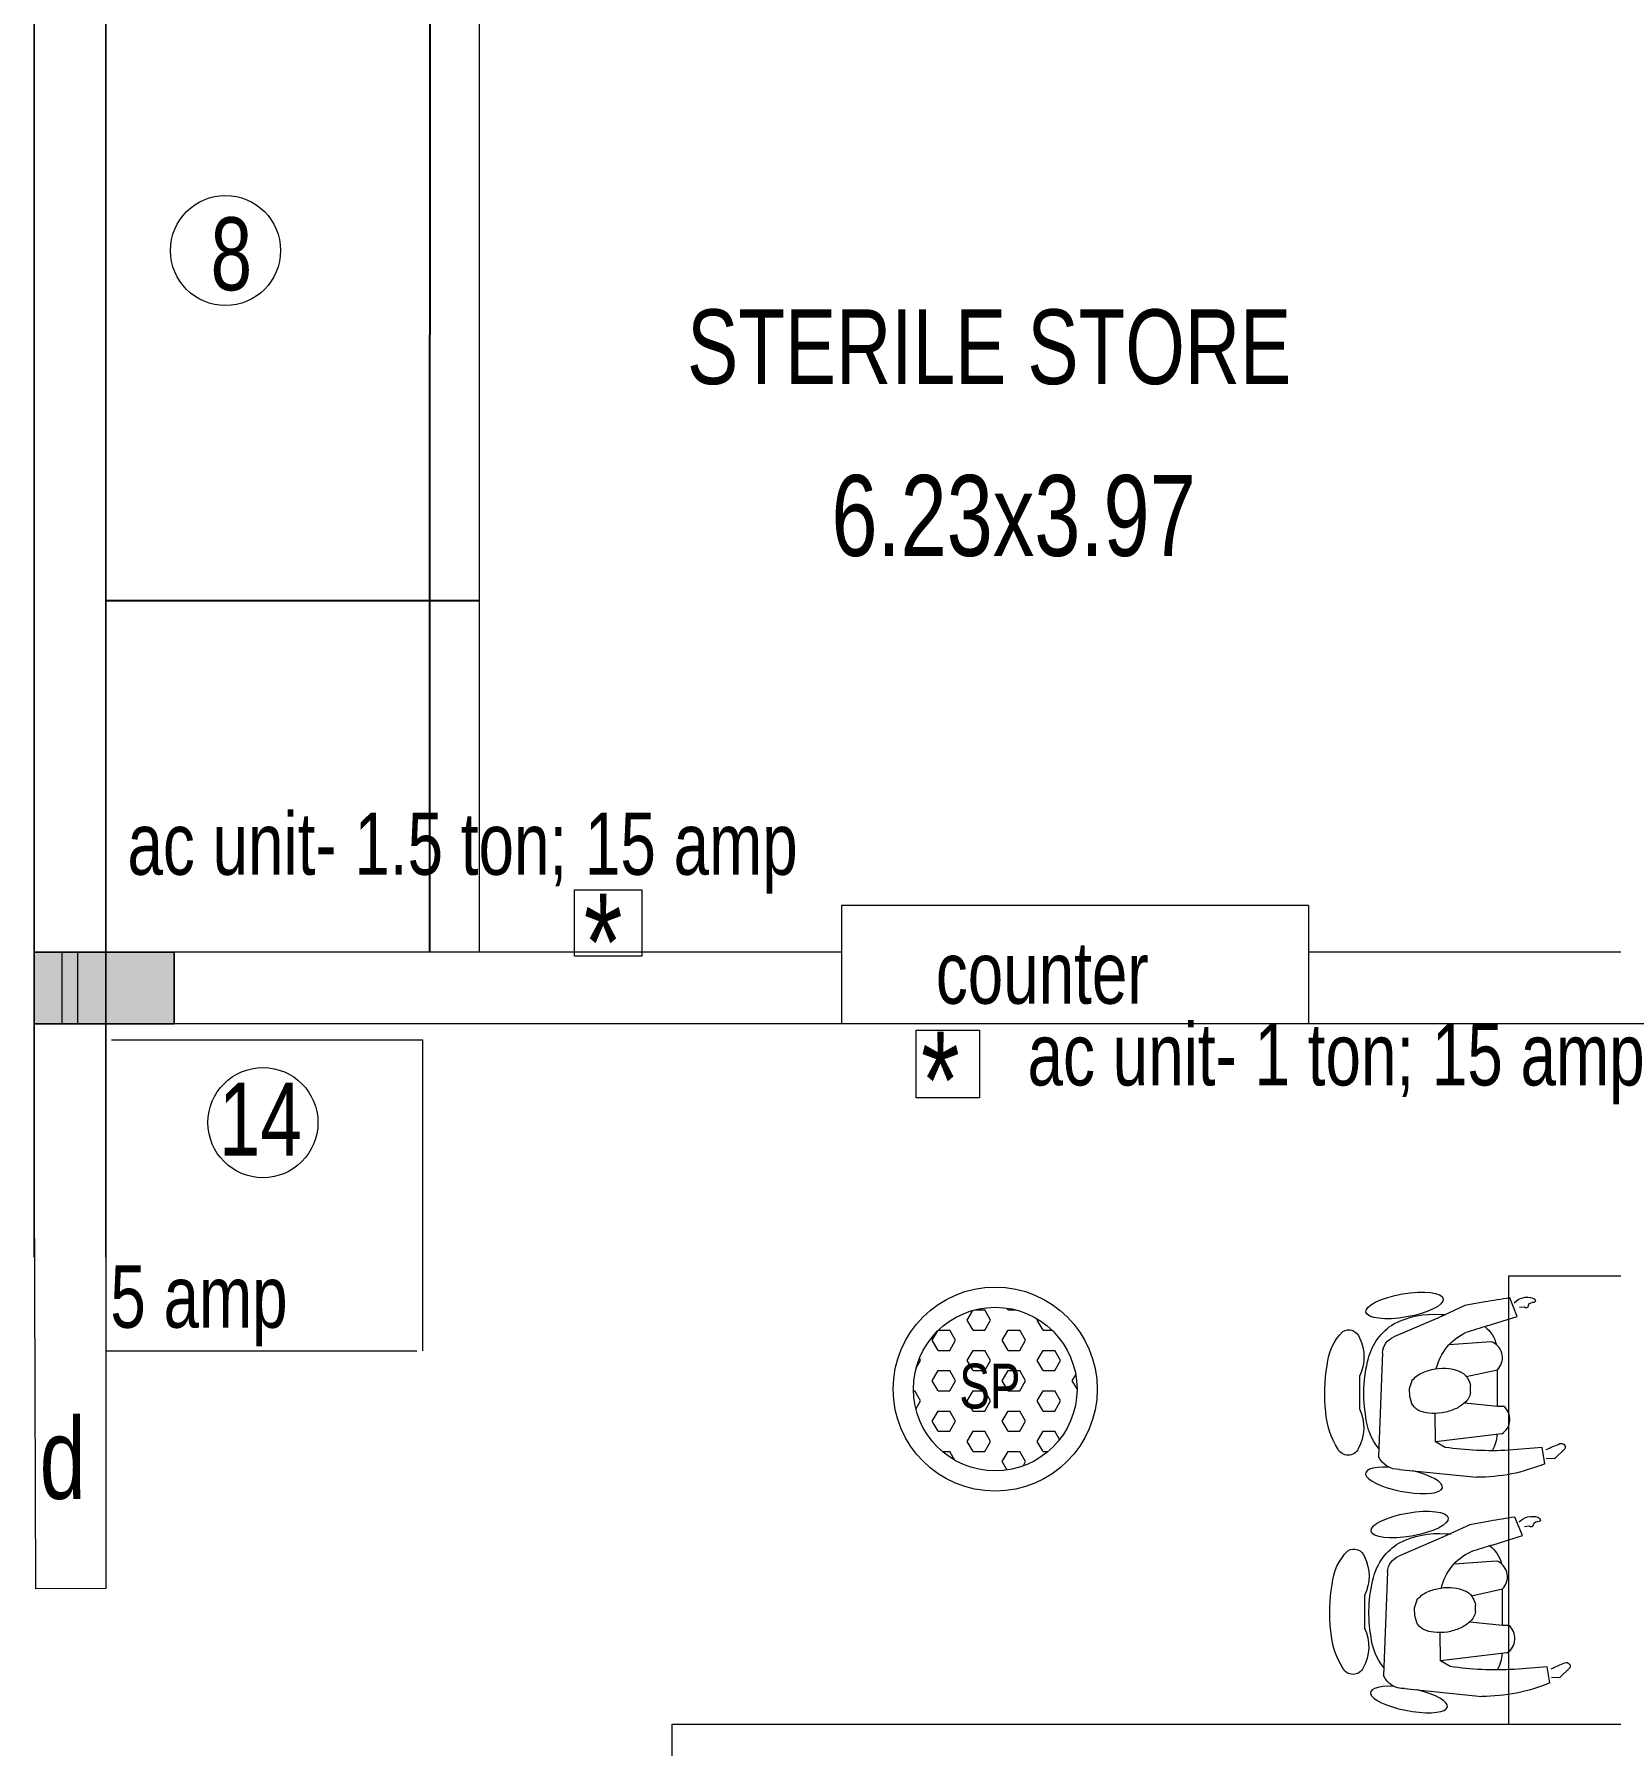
# Model space of a CAD drawing. Header units: metres. Extents: x 191982 to 427160, y -8904 to 80370.
# Drawn here: x 327170 to 332237, y 49262 to 54762 of the extents above; entities that cross this region are included whole.
import ezdxf

# ---------------------------------------------------------------- set-up
doc = ezdxf.new("R2010")
doc.units = ezdxf.units.M
doc.header["$LTSCALE"] = 700
doc.header["$MEASUREMENT"] = 0
doc.header["$PDMODE"] = 32
doc.layers.get('0').update_dxf_attribs({"lineweight": 9})
doc.layers.get('Defpoints').update_dxf_attribs({"lineweight": 9})
for name, color, linetype, lineweight in [('elevations', 22, 'Continuous', 9), ('FURNITURE', 7, 'Continuous', 9), ('MAIN GATE', 7, 'Continuous', 9), ('NEW PLANS', 7, 'Continuous', 9)]:
    doc.layers.add(name, color=color, linetype=linetype, lineweight=lineweight)
doc.styles.get("Standard").update_dxf_attribs({"font": 'swisscl.ttf'})
doc.dimstyles.get("Standard").update_dxf_attribs({"dimtxt": 0.23, "dimasz": 0.23, "dimexe": 0.05, "dimexo": 0.05, "dimgap": 0.06, "dimtad": 0, "dimzin": 0, "dimdsep": 46, "dimtxsty": 'Standard', "dimcen": 0, "dimse1": 1, "dimse2": 1, "dimadec": 0, "dimazin": 0, "dimtfac": 1, "dimtofl": 0, "dimtmove": 2, "dimatfit": 0, "dimfxl": 0.18, "dimtolj": 1, "dimtzin": 0, "dimarcsym": 0})

# ---------------------------------------------------------------- blocks, each defined once
blk = doc.blocks.new('*D39')
at = {"layer": 'Defpoints', "color": 0, "transparency": 16777216}
for p in [(328441.6804938497, 55781.69229437821), (331803.0762158217, 55781.69229437821), (331803.0762158217, 51811.69229437822)]:
    blk.add_point(p, dxfattribs=at)
at = {"layer": 'NEW PLANS', "color": 0, "lineweight": -2, "transparency": 16777216}
for p, q in [((328441.6804938497, 55781.46229437821), (328441.6804938497, 53797.20558730089)), ((328441.6804938497, 51811.92229437822), (328441.6804938497, 53796.17900145554))]:
    blk.add_line(p, q, dxfattribs=at)
at = {"layer": 'NEW PLANS', "color": 0, "transparency": 16777216}
for points in [[(328441.6421605164, 55781.46229437821), (328441.7188271831, 55781.46229437821), (328441.6804938497, 55781.69229437821)], [(328441.6421605164, 51811.92229437822), (328441.7188271831, 51811.92229437822), (328441.6804938497, 51811.69229437822)]]:
    blk.add_solid(points, dxfattribs=at)
at = {"layer": 'NEW PLANS', "color": 0, "transparency": 16777216, "insert": (328441.6804938497, 53796.69229437826), "char_height": 0.23, "attachment_point": 5, "rotation": 90}
blk.add_mtext('\\A1;3970.00', dxfattribs=at)
blk = doc.blocks.new('CHAIR HUMAN')
at = {"layer": 'FURNITURE', "color": 8}
for p, q in [((-28.18460130077907, 22.59377537867282), (-29.99227727902759, 21.39289524928111)), ((-26.8725419879141, 22.25382534421498), (-28.18460130077907, 22.59377537867282)), ((-26.45202270051613, 23.08305628494262), (-26.55522216599124, 20.53097048409851)), ((-3.932671727416061, 19.46742968256068), (-15.58322037013831, 23.0558104820682)), ((-26.55522216626123, 20.53097048292773), (-21.36899091114944, 19.91225210351733)), ((-20.77805383435936, 17.14720425297016), (-10.31609383850569, 16.3246434438037)), ((-11.61878138049444, 17.49181661891733), (-10.31609383850569, 16.3246434438037)), ((-10.31609383850569, 16.3246434438037), (-11.13093614084546, 11.95861425036543)), ((-4.910533028485842, 0.9935557071461608), (-1.091383070681469, 16.82381043265013)), ((-20.95744767909371, 12.74852403456656), (-21.911166081857, 12.94749205019906)), ((-16.01694634880434, 11.21585577376493), (-20.95744767909371, 12.74852403456656)), ((-17.23871459179931, 9.830038868202461), (-17.45507540584746, 8.820081016962487)), ((-17.08488589014996, 7.252029154513125), (-22.0729771365165, 7.175055901275316)), ((-8.572432873151577, 6.247838405285112), (-7.89479069520629, 7.37965442740634)), ((-21.86377493466129, 0.0956923037526849), (-26.78937018103212, -0.4208823947520223)), ((-21.97139284652853, 2.680638584126322), (-15.39755779517817, 1.857809365955527)), ((-28.1766282583668, -1.644898551914915), (-27.3964015617019, -1.716835313939018)), ((-26.78937018103212, -0.4208823947520223), (-26.19910768943976, -3.512261539418591)), ((-19.05395965289162, -3.698941616305995), (-14.59955077625695, -2.650884902062244)), ((-14.59955077625695, -2.650884902062244), (-7.149173967172773, -1.096437065579801)), ((-26.19910768943976, -3.512261539418591), (-26.19910768943976, -3.512261539418591)), ((-26.19910768943976, -3.512261539418591), (-26.19910768943976, -3.512261539418591)), ((-22.22053937903121, -3.673144109433565), (-19.05395965289162, -3.698941616305995))]:
    blk.add_line(p, q, dxfattribs=at)
at = {"layer": 'FURNITURE', "color": 253}
for p, q in [((-7.89479069520629, 7.37965442740634), (-7.74285111349829, 8.532728444235033)), ((-7.74285111349829, 8.532728444235033), (-7.839075675591903, 9.62558197720942))]:
    blk.add_line(p, q, dxfattribs=at)
at = {"layer": 'FURNITURE'}
blk.add_line((-22.24873123910878, 2.828719921700981), (-21.97139284652853, 2.680638584126322), dxfattribs=at)
for points in [[(-20.00900585278747, 17.08673864898589, -0.1258498280766938), (-18.76296888035953, 19.45811449120341, -0.1258498280766938)], [(-1.386569317693406, 15.60027285667148, -0.1465999002751548), (-0.3812439019390355, 10.45615443467802, -0.1083597992760854), (-2.581053583602856, 1.41443154647941, -0.1965202884447895), (-7.567196029460063, -3.089178039451618, -0.1403330231173831), (-15.06696886205033, -3.079000697044041, -0.0158092453557), (-15.85101542637778, -2.911990691429209, -0.0158092453557)], [(-21.47349168292443, 0.1395767900514568, -0.1711262348658372), (-22.69626196864964, 3.272660465158904)]]:
    blk.add_lwpolyline(points, format="xyb", dxfattribs=at)
blk.add_lwpolyline([(-0.6754194618921693, 3.897693181632401), (0.351312035230068, 8.924353864045056, -0.246024037317332), (1.781356786202733, 15.00320027122161, -0.6273639931280238), (4.926700839905816, 14.41355528459856, -0.1217016894276646), (5.630237866807268, 8.35360755854931, -0.0725207008262267), (3.991441443078743, 1.22414834754736, -0.1812683982117686), (0.5252812858316253, -3.484321103871815, -0.5042679397484974), (-1.832727587837545, -2.014548159011523, -0.2333444204413167), (-0.67545347206045, 3.897686557794195, -0.3802097958808443)], format="xyb", close=True, dxfattribs=at)
blk.add_lwpolyline([(-22.03358748788133, 7.175663738872519), (-20.89783122818206, 12.73608664539332)], dxfattribs=at)
at = {"layer": 'FURNITURE', "color": 8}
for centre, start, end in [((-19.83600452300105, 14.64031566635069), 110.5954307208489, 219.2060208398965), ((-20.59957908953853, 4.938754158060688), 123.3790797767214, 231.9896698957728)]:
    blk.add_arc(centre, 2.678049157643297, start, end, dxfattribs=at)
at = {"layer": 'FURNITURE'}
blk.add_ellipse((-4.278929993053953, 21.28748298608924, -17.21476897270929), major_axis=(-5.689948881381611, 2.312988242677136), ratio=0.2868764577616853, start_param=2.025834139997324, end_param=7.681693682364513, dxfattribs=at)
at = {"layer": 'FURNITURE', "color": 8, "extrusion": (0, 0, -1)}
for centre, major_axis, ratio, start_param, end_param in [((-21.07353681114433, 0.7639035884553146), (24.85577744907658, -0.06230820471885769), 0.9196479868088588, 4.491971170316304, 4.932806790907969), ((-29.51931995011512, 21.04420486895049), (0, -0.5875998777426116), 0.9999999999283554, -0.1819940408132936, 2.206090920559586), ((-37.85740958021057, 66.35243617772629), (46.65667400194453, 5.2e-15), 0.9999999938358584, 1.33782229014689, 1.388802286736182), ((-27.58727033372228, -25.98530425385568), (47.795790333867, -11.86504009269481), 0.9398657338360774, 4.610212664275157, 4.814565296841577), ((-4.469099874493812, 16.04221283570881), (3.466967783439946, 0), 0.9999999997336536, 4.867738530133509, 6.055789371667714), ((-14.85475115964875, 8.959759583711497), (2.537847056011504, 6e-16), 0.9999999997305516, 3.491616602415475, 4.236706435521433), ((-13.09071361044359, 6.408360251280774), (0, -5.628041509176502), 0.9999999998803588, 2.594814267522388, 2.913029493557136), ((-12.58543553201163, 4.236319413986167), (1.7e-15, -7.858079028283407), 0.9999999991978932, 2.913029493399238, 3.182007936965455), ((-12.58543553201163, 4.236319413986167), (7.858079035702766, 2.2e-15), 0.9999999990815323, 4.752804263700941, 5.021782706811762), ((-11.95989578699333, 6.175056263183316), (1.3e-15, -5.820934144926205), 0.9999999997210756, 3.450036507278562, 3.736760271459597), ((-10.50252027463242, 8.911363950904303), (6e-16, -2.757543203551095), 0.999999999992188, 3.855739861062278, 4.450396866930335), ((-14.56017503856651, 8.790998684976323), (0, -2.895046445550537), 0.999999999796078, 1.166217858439122, 1.580842045123389), ((-15.09844295282192, 8.154566077654428), (2.181863524940161, 5e-16), 0.9999999997690106, 2.108811568495204, 2.908893430518997), ((-12.91165290032322, 10.83646744839849), (-6e-16, -5.628041508678587), 0.9999999998223875, 0.3093937267459053, 0.6276089528057005), ((-12.23264838721509, 12.96061909234777), (3.1e-15, -7.858079028473107), 0.9999999998013136, 0.0404152833732776, 0.3093937267781177), ((-11.213640105499, 9.176206901470684), (3.943515904232598, 9e-16), 0.9999999999996984, 0.8369114612308305, 1.376483737160946), ((-20.3037927237862, 8.590954397031133), (8.350982506005813, 1.9e-15), 0.9999999997653779, 0.429030848332645, 1.337681614735904), ((-12.23264838721509, 12.96061909234777), (9e-16, -7.858079028474831), 0.9999999996298262, -0.2285631600710767, 0.0404152833801812), ((6.060138277632138, -246.4859711901567), (5.509999999999995e-14, -248.1577355180637), 0.9999999986080252, 3.028828973100488, 3.042968143619736), ((-7.753490096666463, 1.794787452161979), (2.953705672796187, 7e-16), 0.9999999997105617, 0.2747052302754819, 1.364745449787317), ((-29.73676036129793, -2.476319660821001), (0.4280588001363732, 1e-16), 0.9999999993595258, 3.842994589675353, 5.296205041411281), ((-28.34491217580511, -0.2655876258052971), (2.866161699846046, -3e-16), 0.999999999775506, 0.9662134497458787, 2.087193647518504), ((-29.43032047896755, -1.433538475773265), (2e-16, -0.6892377275549723), 0.9999999997573381, -1.185200007315564, 0.1024497361269252), ((-28.47220310234527, -1.82245406075399), (0, -0.3448049407301219), 0.9999999998780383, 1.956392646025905, 4.171445734419855), ((-34.81349991998147, -265.8178203219853), (5.83e-14, -262.4469735420013), 0.9999999982407761, 3.174421913150643, 3.189593960877093)]:
    blk.add_ellipse(centre, major_axis=major_axis, ratio=ratio, start_param=start_param, end_param=end_param, dxfattribs=at)
at = {"layer": 'FURNITURE', "color": 253, "extrusion": (0, 0, -1)}
blk.add_ellipse((-29.46292070259881, -2.234647697648824), major_axis=(0.6018426774936017, 9.999999999999999e-17), ratio=0.9999999995354376, start_param=2.087193647465564, end_param=3.199030937846766, dxfattribs=at)
at = {"layer": 'FURNITURE'}
blk.add_ellipse((-9.787812125523761, -5.602887701329512, -17.21476897270929), major_axis=(-6.145898509436122, 0.1657023848639049), ratio=0.3000000119209365, dxfattribs=at)
blk = doc.blocks.new('*D74')
at = {"layer": 'Defpoints', "color": 0, "transparency": 16777216}
for p in [(327399.9035538616, 52941.84708428182), (328599.9035538616, 52941.84708428182), (328599.9035538616, 52941.84708428182)]:
    blk.add_point(p, dxfattribs=at)
at = {"layer": 'MAIN GATE', "color": 0, "lineweight": -2, "transparency": 16777216}
blk.add_line((327400.1335538616, 52941.84708428182), (328599.6735538616, 52941.84708428182), dxfattribs=at)
at = {"layer": 'MAIN GATE', "color": 0, "transparency": 16777216}
for points in [[(327400.1335538616, 52941.88541761515), (327400.1335538616, 52941.80875094849), (327399.9035538616, 52941.84708428182)], [(328599.6735538616, 52941.88541761515), (328599.6735538616, 52941.80875094849), (328599.9035538616, 52941.84708428182)]]:
    blk.add_solid(points, dxfattribs=at)
at = {"layer": 'MAIN GATE', "color": 0, "transparency": 16777216, "insert": (327975.655283052, 52990.73895463123), "char_height": 0.23, "attachment_point": 5}
blk.add_mtext('\\A1;1200.00', dxfattribs=at)
blk = doc.blocks.new('DAS')
at = {"layer": 'MAIN GATE'}
h = blk.add_hatch(dxfattribs=at)
h.set_pattern_fill('HEX', color=1, scale=0.3, style=0)
h.set_pattern_definition([(0, (0, 0), (0, 0.0649519053), [0.0375, -0.075]), (120, (0, 0), (-0.0562500000140011, -0.03247595265), [0.0375, -0.075]), (59.99999999999999, (0.0375, 0), (-0.0562500000140011, 0.03247595265), [0.0375, -0.075])])
h.paths.add_polyline_path([(-3163.778976376425, -2.19993948112133, 1), (-3163.253046591565, -2.19993948112133, 1)])
at = {"layer": 'MAIN GATE', "color": 5}
for radius in [0.3278908209049629, 0.2629648924297843]:
    blk.add_circle((-3163.516011483995, -2.19993948112133), radius, dxfattribs=at)
at = {"layer": 'NEW PLANS', "color": 7}
blk.add_text('SP', height=0.144, dxfattribs=at).set_placement((-3163.631402160362, -2.262059438114632))

msp = doc.modelspace()

# ---------------------------------------------------------------- hatches: boundary and pattern name
at = {"layer": 'NEW PLANS'}
for points in [[(327169.9035538616, 51811.69229437822), (327169.9035538616, 51581.69229437821), (327399.9035538616, 51581.69229437821), (327399.9035538616, 51811.69229437822)], [(327399.9035538616, 51581.69229437821), (327169.9035538616, 51581.69229437821), (327169.9035538616, 51811.69229437822), (327399.9035538616, 51811.69229437822)], [(327399.9035538616, 51811.69229437822), (327399.9035538616, 51581.69229437821), (327169.9035538616, 51581.69229437821), (327169.9035538616, 51811.69229437822)], [(327169.9035538616, 51581.69229437821), (327169.9035538616, 51811.69229437822), (327399.9035538616, 51811.69229437822), (327399.9035538616, 51581.69229437821)], [(327399.9035538616, 51811.69229437822), (327399.9035538616, 51581.69229437821), (327169.9035538616, 51581.69229437821), (327169.9035538616, 51811.69229437822)], [(327399.9035538616, 51811.69229437822), (327399.9035538616, 51581.69229437821), (327169.9035538616, 51581.69229437821), (327169.9035538616, 51811.69229437822)], [(327399.9035538616, 51811.69229437822), (327399.9035538616, 51581.69229437821), (327169.9035538616, 51581.69229437821), (327169.9035538616, 51811.69229437822)], [(327399.9035538616, 51811.69229437822), (327399.9035538616, 51581.69229437821), (327169.9035538616, 51581.69229437821), (327169.9035538616, 51811.69229437822)], [(327399.9035538616, 51811.69229437822), (327399.9035538616, 51581.69229437821), (327169.9035538616, 51581.69229437821), (327169.9035538616, 51811.69229437822)], [(327389.9035538616, 51811.69229437822), (327169.9035538616, 51811.69229437822), (327169.9035538616, 51581.69229437821), (327389.9035538616, 51581.69229437821)], [(327389.9035538616, 51811.69229437822), (327169.9035538616, 51811.69229437822), (327169.9035538616, 51581.69229437821), (327389.9035538616, 51581.69229437821)], [(327399.9035538616, 51811.69229437822), (327399.9035538616, 51581.69229437821), (327169.9035538616, 51581.69229437821), (327169.9035538616, 51811.69229437822)], [(327399.9035538616, 51811.69229437822), (327399.9035538616, 51581.69229437821), (327169.9035538616, 51581.69229437821), (327169.9035538616, 51811.69229437822)], [(327399.9035538616, 51811.69229437822), (327399.9035538616, 51581.69229437821), (327169.9035538616, 51581.69229437821), (327169.9035538616, 51811.69229437822)], [(327399.9035538616, 51811.69229437822), (327399.9035538616, 51581.69229437821), (327169.9035538616, 51581.69229437821), (327169.9035538616, 51811.69229437822)], [(327389.9035538616, 51811.69229437822), (327169.9035538616, 51811.69229437822), (327169.9035538616, 51581.69229437821), (327389.9035538616, 51581.69229437821)], [(327389.9035538616, 51811.69229437822), (327169.9035538616, 51811.69229437822), (327169.9035538616, 51581.69229437821), (327389.9035538616, 51581.69229437821)], [(327399.9035538616, 51811.69229437822), (327399.9035538616, 51581.69229437821), (327169.9035538616, 51581.69229437821), (327169.9035538616, 51811.69229437822)], [(327399.9035538616, 51811.69229437822), (327399.9035538616, 51581.69229437821), (327169.9035538616, 51581.69229437821), (327169.9035538616, 51811.69229437822)], [(327399.9035538616, 51811.69229437822), (327399.9035538616, 51581.69229437821), (327169.9035538616, 51581.69229437821), (327169.9035538616, 51811.69229437822)], [(327389.9035538616, 51811.69229437822), (327169.9035538616, 51811.69229437822), (327169.9035538616, 51581.69229437821), (327389.9035538616, 51581.69229437821)], [(327389.9035538616, 51811.69229437822), (327169.9035538616, 51811.69229437822), (327169.9035538616, 51581.69229437821), (327389.9035538616, 51581.69229437821)], [(327399.9035538616, 51811.69229437822), (327399.9035538616, 51581.69229437821), (327169.9035538616, 51581.69229437821), (327169.9035538616, 51811.69229437822)], [(327399.9035538616, 51811.69229437822), (327399.9035538616, 51581.69229437821), (327169.9035538616, 51581.69229437821), (327169.9035538616, 51811.69229437822)], [(327389.9035538616, 51811.69229437822), (327169.9035538616, 51811.69229437822), (327169.9035538616, 51581.69229437821), (327389.9035538616, 51581.69229437821)], [(327389.9035538616, 51811.69229437822), (327169.9035538616, 51811.69229437822), (327169.9035538616, 51581.69229437821), (327389.9035538616, 51581.69229437821)], [(327389.9035538616, 51811.69229437822), (327389.9035538616, 51581.69229437821), (327619.9035538616, 51581.69229437821), (327619.9035538616, 51811.69229437822)], [(327389.9035538616, 51811.69229437822), (327389.9035538616, 51581.69229437821), (327619.9035538616, 51581.69229437821), (327619.9035538616, 51811.69229437822)], [(327389.9035538616, 51811.69229437822), (327389.9035538616, 51581.69229437821), (327619.9035538616, 51581.69229437821), (327619.9035538616, 51811.69229437822)], [(327389.9035538616, 51811.69229437822), (327389.9035538616, 51581.69229437821), (327619.9035538616, 51581.69229437821), (327619.9035538616, 51811.69229437822)], [(327389.9035538616, 51811.69229437822), (327389.9035538616, 51581.69229437821), (327619.9035538616, 51581.69229437821), (327619.9035538616, 51811.69229437822)], [(327389.9035538616, 51811.69229437822), (327389.9035538616, 51581.69229437821), (327619.9035538616, 51581.69229437821), (327619.9035538616, 51811.69229437822)], [(327389.9035538616, 51811.69229437822), (327389.9035538616, 51581.69229437821), (327619.9035538616, 51581.69229437821), (327619.9035538616, 51811.69229437822)], [(327389.9035538616, 51811.69229437822), (327389.9035538616, 51581.69229437821), (327619.9035538616, 51581.69229437821), (327619.9035538616, 51811.69229437822)], [(327399.9035538616, 51811.69229437822), (327399.9035538616, 51581.69229437821), (327619.9035538616, 51581.69229437821), (327619.9035538616, 51811.69229437822)], [(327399.9035538616, 51581.69229437821), (327619.9035538616, 51581.69229437821), (327619.9035538616, 51811.69229437822), (327399.9035538616, 51811.69229437822)], [(327619.9035538616, 51811.69229437822), (327619.9035538616, 51581.69229437821), (327399.9035538616, 51581.69229437821), (327399.9035538616, 51811.69229437822)], [(327399.9035538616, 51581.69229437821), (327619.9035538616, 51581.69229437821), (327619.9035538616, 51811.69229437822), (327399.9035538616, 51811.69229437822)], [(327619.9035538616, 51811.69229437822), (327619.9035538616, 51581.69229437821), (327399.9035538616, 51581.69229437821), (327399.9035538616, 51811.69229437822)], [(327619.9035538616, 51811.69229437822), (327619.9035538616, 51581.69229437821), (327399.9035538616, 51581.69229437821), (327399.9035538616, 51811.69229437822)], [(327619.9035538616, 51811.69229437822), (327619.9035538616, 51581.69229437821), (327399.9035538616, 51581.69229437821), (327399.9035538616, 51811.69229437822)], [(327619.9035538616, 51811.69229437822), (327619.9035538616, 51581.69229437821), (327399.9035538616, 51581.69229437821), (327399.9035538616, 51811.69229437822)], [(327619.9035538616, 51811.69229437822), (327619.9035538616, 51581.69229437821), (327399.9035538616, 51581.69229437821), (327399.9035538616, 51811.69229437822)], [(327619.9035538616, 51811.69229437822), (327619.9035538616, 51581.69229437821), (327399.9035538616, 51581.69229437821), (327399.9035538616, 51811.69229437822)], [(327619.9035538616, 51811.69229437822), (327619.9035538616, 51581.69229437821), (327399.9035538616, 51581.69229437821), (327399.9035538616, 51811.69229437822)], [(327619.9035538616, 51811.69229437822), (327619.9035538616, 51581.69229437821), (327399.9035538616, 51581.69229437821), (327399.9035538616, 51811.69229437822)], [(327619.9035538616, 51811.69229437822), (327619.9035538616, 51581.69229437821), (327399.9035538616, 51581.69229437821), (327399.9035538616, 51811.69229437822)], [(327619.9035538616, 51811.69229437822), (327619.9035538616, 51581.69229437821), (327399.9035538616, 51581.69229437821), (327399.9035538616, 51811.69229437822)], [(327619.9035538616, 51811.69229437822), (327619.9035538616, 51581.69229437821), (327399.9035538616, 51581.69229437821), (327399.9035538616, 51811.69229437822)], [(327619.9035538616, 51811.69229437822), (327619.9035538616, 51581.69229437821), (327399.9035538616, 51581.69229437821), (327399.9035538616, 51811.69229437822)], [(327619.9035538616, 51811.69229437822), (327619.9035538616, 51581.69229437821), (327399.9035538616, 51581.69229437821), (327399.9035538616, 51811.69229437822)], [(327619.9035538616, 51811.69229437822), (327619.9035538616, 51581.69229437821), (327399.9035538616, 51581.69229437821), (327399.9035538616, 51811.69229437822)]]:
    msp.add_hatch(color=256, dxfattribs=at).paths.add_polyline_path(points)

# ---------------------------------------------------------------- linework, layer by layer
at = {"layer": 'elevations'}
for p, q in [((328599.9035538616, 54811.69229437822), (328599.9035538616, 51811.69229437822)), ((327399.9049696507, 51530.72551682885), (327399.9049696507, 50530.72551682885)), ((328418.3617963376, 50530.72551682885), (328418.3617963376, 51530.72551682885)), ((328418.5360418739, 51529.63429539875), (327418.5360418739, 51529.63429539875)), ((327399.9063854399, 50530.72551682885), (328399.9063854399, 50530.72551682885))]:
    msp.add_line(p, q, dxfattribs=at)
at = {"layer": 'FURNITURE'}
msp.add_lwpolyline([(331907.9345200243, 49331.69229437821), (332907.9345200243, 49331.69229437821), (332907.9345200243, 50770.88536287718), (331907.9345200243, 50770.88536287718)], close=True, dxfattribs=at)
at = {"layer": 'MAIN GATE'}
for p, q in [((327169.9035538616, 51053.51172488547), (327173.9835560503, 49766.67691863458)), ((327399.9035538616, 50831.69229437822), (327399.9035538616, 50831.69229437822)), ((327399.9035538616, 50831.69229437822), (327399.9035538616, 49767.39321422241)), ((327399.9035538616, 49767.39321422241), (327173.9835560503, 49766.67691863458)), ((329218.8753231349, 49331.69229437821), (333629.9035539212, 49331.69229437821)), ((329218.8753231349, 49331.69229437821), (329218.8753231349, 49216.69229437822))]:
    msp.add_line(p, q, dxfattribs=at)
for points in [[(328906.7777323308, 52012.12342859957), (329123.002983171, 52012.12342859957), (329123.002983171, 51798.97113889539), (328906.7777323308, 51798.97113889539)], [(330004.0281130256, 51561.41090673549), (330208.372968215, 51561.41090673549), (330208.372968215, 51344.40416471604), (330004.0281130256, 51344.40416471604)]]:
    msp.add_lwpolyline(points, close=True, dxfattribs=at)
for centre in [(327784.8135450663, 54066.60680998433), (327904.9600293817, 51264.47272899063)]:
    msp.add_circle(centre, 176.8895481867855, dxfattribs=at)
at = {"layer": 'NEW PLANS'}
for p, q in [((327169.9035538616, 51581.69229437844), (327169.9035538616, 58041.69229437821)), ((327169.9035538616, 58041.69229437821), (327169.9035538616, 50831.69229437822)), ((327399.9035538616, 51581.69229437844), (327399.9035538616, 55781.69229437821)), ((327399.9035538616, 55781.69229437821), (327399.9035538616, 50831.69229437822)), ((331264.9035538616, 51961.69229437821), (329764.9035538616, 51961.69229437821)), ((329764.9035538616, 51961.69229437821), (329764.9035538616, 51581.69229437821)), ((331264.9035538616, 51961.69229437821), (331264.9035538616, 51581.69229437821)), ((327169.9035538616, 51811.69229437822), (327169.9035538616, 51581.69229437821)), ((329764.9035538616, 51811.69229437822), (327169.9035538616, 51811.69229437822)), ((327169.9035538616, 51811.69229437822), (327619.9035538616, 51811.69229437822)), ((327169.9035538616, 51811.69229437822), (327619.9035538616, 51811.69229437822)), ((327169.9035538616, 51811.69229437822), (327619.9035538616, 51811.69229437822)), ((327169.9035538616, 51811.69229437822), (327619.9035538616, 51811.69229437822)), ((327169.9035538616, 51581.69229437821), (327169.9035538616, 51811.69229437822)), ((327169.9035538616, 51581.69229437821), (327169.9035538616, 51811.69229437822)), ((327619.9035538616, 51811.69229437822), (327169.9035538616, 51811.69229437822)), ((327619.9035538616, 51811.69229437822), (327169.9035538616, 51811.69229437822)), ((327619.9035538616, 51811.69229437822), (327169.9035538616, 51811.69229437822)), ((327619.9035538616, 51811.69229437822), (327169.9035538616, 51811.69229437822)), ((327619.9035538616, 51811.69229437822), (327169.9035538616, 51811.69229437822)), ((327619.9035538616, 51811.69229437822), (327169.9035538616, 51811.69229437822)), ((327619.9035538616, 51811.69229437822), (327169.9035538616, 51811.69229437822)), ((327619.9035538616, 51811.69229437822), (327169.9035538616, 51811.69229437822)), ((327619.9035538616, 51811.69229437822), (327169.9035538616, 51811.69229437822)), ((327619.9035538616, 51811.69229437822), (327169.9035538616, 51811.69229437822)), ((327619.9035538616, 51811.69229437822), (327169.9035538616, 51811.69229437822)), ((327619.9035538616, 51811.69229437822), (327169.9035538616, 51811.69229437822)), ((327619.9035538616, 51811.69229437822), (327169.9035538616, 51811.69229437822)), ((327619.9035538616, 51811.69229437822), (327169.9035538616, 51811.69229437822)), ((327169.9035538616, 51811.69229437822), (327619.9035538616, 51811.69229437822)), ((327619.9035538616, 51811.69229437822), (327169.9035538616, 51811.69229437822)), ((327619.9035538616, 51811.69229437822), (327169.9035538616, 51811.69229437822)), ((327169.9035538616, 51581.69229437821), (327169.9035538616, 51811.69229437822)), ((327169.9035538616, 51581.69229437821), (327169.9035538616, 51811.69229437822)), ((327619.9035538616, 51811.69229437822), (327169.9035538616, 51811.69229437822)), ((327619.9035538616, 51811.69229437822), (327169.9035538616, 51811.69229437822)), ((327619.9035538616, 51811.69229437822), (327169.9035538616, 51811.69229437822)), ((327619.9035538616, 51811.69229437822), (327169.9035538616, 51811.69229437822)), ((327619.9035538616, 51811.69229437822), (327169.9035538616, 51811.69229437822)), ((327619.9035538616, 51811.69229437822), (327169.9035538616, 51811.69229437822)), ((327619.9035538616, 51811.69229437822), (327169.9035538616, 51811.69229437822)), ((327619.9035538616, 51811.69229437822), (327169.9035538616, 51811.69229437822)), ((327619.9035538616, 51811.69229437822), (327169.9035538616, 51811.69229437822)), ((327169.9035538616, 51811.69229437822), (327619.9035538616, 51811.69229437822)), ((327619.9035538616, 51811.69229437822), (327169.9035538616, 51811.69229437822)), ((327619.9035538616, 51811.69229437822), (327169.9035538616, 51811.69229437822)), ((327169.9035538616, 51581.69229437821), (327169.9035538616, 51811.69229437822)), ((327169.9035538616, 51581.69229437821), (327169.9035538616, 51811.69229437822)), ((327619.9035538616, 51811.69229437822), (327169.9035538616, 51811.69229437822)), ((327619.9035538616, 51811.69229437822), (327169.9035538616, 51811.69229437822)), ((327619.9035538616, 51811.69229437822), (327169.9035538616, 51811.69229437822)), ((327619.9035538616, 51811.69229437822), (327169.9035538616, 51811.69229437822)), ((327169.9035538616, 51811.69229437822), (327619.9035538616, 51811.69229437822)), ((327619.9035538616, 51811.69229437822), (327169.9035538616, 51811.69229437822)), ((327619.9035538616, 51811.69229437822), (327169.9035538616, 51811.69229437822)), ((327169.9035538616, 51581.69229437821), (327169.9035538616, 51811.69229437822)), ((327169.9035538616, 51581.69229437821), (327169.9035538616, 51811.69229437822)), ((327169.9035538616, 50831.69229437822), (327169.9035538616, 51811.69229437822)), ((327259.9035538616, 51581.69229437821), (327259.9035538616, 51811.69229437822)), ((327309.9035538616, 51581.69229437821), (327309.9035538616, 51811.69229437822)), ((327399.9035538616, 51811.69229437822), (327399.9035538616, 51581.69229437821)), ((327399.9035538616, 50831.69229437822), (327399.9035538616, 51811.69229437822)), ((327619.9035538616, 51581.69229437821), (327619.9035538616, 51811.69229437822)), ((327619.9035538616, 51811.69229437822), (327619.9035538616, 51581.69229437821)), ((327619.9035538616, 51581.69229437821), (327619.9035538616, 51811.69229437822)), ((327619.9035538616, 51811.69229437822), (327619.9035538616, 51581.69229437821)), ((327619.9035538616, 51581.69229437821), (327619.9035538616, 51811.69229437822)), ((327619.9035538616, 51581.69229437821), (327619.9035538616, 51811.69229437822)), ((327619.9035538616, 51581.69229437821), (327619.9035538616, 51811.69229437822)), ((327619.9035538616, 51581.69229437821), (327619.9035538616, 51811.69229437822)), ((327619.9035538616, 51581.69229437821), (327619.9035538616, 51811.69229437822)), ((327619.9035538616, 51581.69229437821), (327619.9035538616, 51811.69229437822)), ((327619.9035538616, 51581.69229437821), (327619.9035538616, 51811.69229437822)), ((327619.9035538616, 51581.69229437821), (327619.9035538616, 51811.69229437822)), ((327619.9035538616, 51581.69229437821), (327619.9035538616, 51811.69229437822)), ((327619.9035538616, 51581.69229437821), (327619.9035538616, 51811.69229437822)), ((327619.9035538616, 51581.69229437821), (327619.9035538616, 51811.69229437822)), ((327619.9035538616, 51581.69229437821), (327619.9035538616, 51811.69229437822)), ((327619.9035538616, 51581.69229437821), (327619.9035538616, 51811.69229437822)), ((327619.9035538616, 51581.69229437821), (327619.9035538616, 51811.69229437822)), ((333859.9035538616, 51811.69229437822), (331264.9035538616, 51811.69229437822)), ((333859.9035538616, 51581.69229437821), (327169.9035538616, 51581.69229437821)), ((327169.9035538616, 51581.69229437821), (327619.9035538616, 51581.69229437821)), ((327169.9035538616, 51581.69229437821), (327619.9035538616, 51581.69229437821)), ((327169.9035538616, 51581.69229437821), (327619.9035538616, 51581.69229437821)), ((327169.9035538616, 51581.69229437821), (327619.9035538616, 51581.69229437821)), ((327619.9035538616, 51581.69229437821), (327169.9035538616, 51581.69229437821)), ((327619.9035538616, 51581.69229437821), (327169.9035538616, 51581.69229437821)), ((327619.9035538616, 51581.69229437844), (327169.9035538616, 51581.69229437844)), ((327619.9035538616, 51581.69229437821), (327169.9035538616, 51581.69229437821)), ((327619.9035538616, 51581.69229437821), (327169.9035538616, 51581.69229437821)), ((327619.9035538616, 51581.69229437821), (327169.9035538616, 51581.69229437821)), ((327619.9035538616, 51581.69229437821), (327169.9035538616, 51581.69229437821)), ((327619.9035538616, 51581.69229437844), (327169.9035538616, 51581.69229437844)), ((327619.9035538616, 51581.69229437821), (327169.9035538616, 51581.69229437821)), ((327619.9035538616, 51581.69229437821), (327169.9035538616, 51581.69229437821)), ((327619.9035538616, 51581.69229437821), (327169.9035538616, 51581.69229437821)), ((327619.9035538616, 51581.69229437821), (327169.9035538616, 51581.69229437821)), ((327619.9035538616, 51581.69229437821), (327169.9035538616, 51581.69229437821)), ((327619.9035538616, 51581.69229437821), (327169.9035538616, 51581.69229437821)), ((327619.9035538616, 51581.69229437821), (327169.9035538616, 51581.69229437821)), ((327619.9035538616, 51581.69229437821), (327169.9035538616, 51581.69229437821)), ((327619.9035538616, 51581.69229437821), (327169.9035538616, 51581.69229437821)), ((327619.9035538616, 51581.69229437821), (327169.9035538616, 51581.69229437821)), ((327619.9035538616, 51581.69229437844), (327169.9035538616, 51581.69229437844)), ((327619.9035538616, 51581.69229437821), (327169.9035538616, 51581.69229437821)), ((327619.9035538616, 51581.69229437821), (327169.9035538616, 51581.69229437821)), ((327619.9035538616, 51581.69229437821), (327169.9035538616, 51581.69229437821)), ((327619.9035538616, 51581.69229437821), (327169.9035538616, 51581.69229437821)), ((327619.9035538616, 51581.69229437844), (327169.9035538616, 51581.69229437821)), ((327619.9035538616, 51581.69229437821), (327169.9035538616, 51581.69229437821)), ((327619.9035538616, 51581.69229437821), (327169.9035538616, 51581.69229437821)), ((327619.9035538616, 51581.69229437821), (327169.9035538616, 51581.69229437821)), ((327619.9035538616, 51581.69229437821), (327169.9035538616, 51581.69229437821)), ((327619.9035538616, 51581.69229437821), (327169.9035538616, 51581.69229437821)), ((327619.9035538616, 51581.69229437844), (327169.9035538616, 51581.69229437821)), ((327619.9035538616, 51581.69229437821), (327169.9035538616, 51581.69229437821)), ((327619.9035538616, 51581.69229437821), (327169.9035538616, 51581.69229437821)), ((327619.9035538616, 51581.69229437821), (327169.9035538616, 51581.69229437821))]:
    msp.add_line(p, q, dxfattribs=at)
for points in [[(327169.9035538616, 51581.69229437821), (327169.9035538616, 51811.69229437822), (327619.9035538616, 51811.69229437822), (327619.9035538616, 51581.69229437821)], [(327169.9035538616, 51811.69229437822), (327169.9035538616, 51581.69229437821), (327619.9035538616, 51581.69229437821), (327619.9035538616, 51811.69229437822)], [(327169.9035538616, 51581.69229437821), (327169.9035538616, 51811.69229437822), (327619.9035538616, 51811.69229437822), (327619.9035538616, 51581.69229437821)], [(327169.9035538616, 51811.69229437822), (327169.9035538616, 51581.69229437821), (327619.9035538616, 51581.69229437821), (327619.9035538616, 51811.69229437822)], [(327169.9035538616, 51581.69229437821), (327169.9035538616, 51811.69229437822), (327619.9035538616, 51811.69229437822), (327619.9035538616, 51581.69229437821)], [(327169.9035538616, 51581.69229437821), (327169.9035538616, 51811.69229437822), (327619.9035538616, 51811.69229437822), (327619.9035538616, 51581.69229437821)], [(327169.9035538616, 51581.69229437821), (327169.9035538616, 51811.69229437822), (327619.9035538616, 51811.69229437822), (327619.9035538616, 51581.69229437821)], [(327169.9035538616, 51581.69229437821), (327169.9035538616, 51811.69229437822), (327619.9035538616, 51811.69229437822), (327619.9035538616, 51581.69229437821)], [(327169.9035538616, 51581.69229437821), (327169.9035538616, 51811.69229437822), (327619.9035538616, 51811.69229437822), (327619.9035538616, 51581.69229437821)], [(327619.9035538616, 51581.69229437821), (327619.9035538616, 51811.69229437822), (327169.9035538616, 51811.69229437822), (327169.9035538616, 51581.69229437821)], [(327619.9035538616, 51581.69229437821), (327619.9035538616, 51811.69229437822), (327169.9035538616, 51811.69229437822), (327169.9035538616, 51581.69229437821)], [(327169.9035538616, 51581.69229437821), (327169.9035538616, 51811.69229437822), (327619.9035538616, 51811.69229437822), (327619.9035538616, 51581.69229437821)], [(327169.9035538616, 51581.69229437821), (327169.9035538616, 51811.69229437822), (327619.9035538616, 51811.69229437822), (327619.9035538616, 51581.69229437821)], [(327169.9035538616, 51581.69229437821), (327169.9035538616, 51811.69229437822), (327619.9035538616, 51811.69229437822), (327619.9035538616, 51581.69229437821)], [(327169.9035538616, 51581.69229437821), (327169.9035538616, 51811.69229437822), (327619.9035538616, 51811.69229437822), (327619.9035538616, 51581.69229437821)], [(327619.9035538616, 51581.69229437821), (327619.9035538616, 51811.69229437822), (327169.9035538616, 51811.69229437822), (327169.9035538616, 51581.69229437821)], [(327619.9035538616, 51581.69229437821), (327619.9035538616, 51811.69229437822), (327169.9035538616, 51811.69229437822), (327169.9035538616, 51581.69229437821)], [(327169.9035538616, 51581.69229437821), (327169.9035538616, 51811.69229437822), (327619.9035538616, 51811.69229437822), (327619.9035538616, 51581.69229437821)], [(327169.9035538616, 51581.69229437821), (327169.9035538616, 51811.69229437822), (327619.9035538616, 51811.69229437822), (327619.9035538616, 51581.69229437821)], [(327169.9035538616, 51581.69229437821), (327169.9035538616, 51811.69229437822), (327619.9035538616, 51811.69229437822), (327619.9035538616, 51581.69229437821)], [(327619.9035538616, 51581.69229437821), (327619.9035538616, 51811.69229437822), (327169.9035538616, 51811.69229437822), (327169.9035538616, 51581.69229437821)], [(327619.9035538616, 51581.69229437821), (327619.9035538616, 51811.69229437822), (327169.9035538616, 51811.69229437822), (327169.9035538616, 51581.69229437821)], [(327169.9035538616, 51581.69229437821), (327169.9035538616, 51811.69229437822), (327619.9035538616, 51811.69229437822), (327619.9035538616, 51581.69229437821)], [(327169.9035538616, 51581.69229437821), (327169.9035538616, 51811.69229437822), (327619.9035538616, 51811.69229437822), (327619.9035538616, 51581.69229437821)], [(327619.9035538616, 51581.69229437821), (327619.9035538616, 51811.69229437822), (327169.9035538616, 51811.69229437822), (327169.9035538616, 51581.69229437821)], [(327619.9035538616, 51581.69229437821), (327619.9035538616, 51811.69229437822), (327169.9035538616, 51811.69229437822), (327169.9035538616, 51581.69229437821)]]:
    msp.add_lwpolyline(points, close=True, dxfattribs=at)

# ---------------------------------------------------------------- block references
at = {"layer": 'FURNITURE', "xscale": 20.478756562001, "yscale": 20.478756562001, "zscale": 20.478756562001, "rotation": 191.3674927553554}
for p in [(331400.3307978692, 50525.14597522087, -151.0873127165569), (331416.5339515986, 49820.8897908627, -151.0873127165569)]:
    msp.add_blockref('CHAIR HUMAN', p, dxfattribs=at)
at = {"layer": 'MAIN GATE', "xscale": 1000, "yscale": 1000, "zscale": 1000}
msp.add_blockref('DAS', (3493774.426734824, 52608.08999675479), dxfattribs=at)

# ---------------------------------------------------------------- texts
at = {"attachment_point": 1}
for s, insert, char_height, width in [('8', (327736.5936458888, 54173.42577124167), 234.375, 128.7431890431776), ('*', (328935.990833837, 52000.05852109651), 312.5, 171.6575853909035), ('*', (330020.033994514, 51556.49385070373), 312.5, 171.6575853909035), ('14', (327763.2914354982, 51393.15936382944), 234.375, 128.7431890431776)]:
    msp.add_mtext(s, dxfattribs=dict(at, insert=insert, char_height=char_height, width=width))
at = {"layer": 'NEW PLANS'}
for s, height, p in [('STERILE STORE ', 240, (329268.4745142045, 53637.48551264863)), ('6.23x3.97', 260, (329732.0716310921, 53085.32770803911)), ('ac unit- 1.5 ton; 15 amp', 200, (327469.4600005331, 52060.84699396383)), ('counter', 200, (330067.6691524567, 51646.59997039838)), ('ac unit- 1 ton; 15 amp', 200, (330362.5033734622, 51383.98475471921)), ('5 amp', 200, (327414.5328887286, 50605.49924491033)), ('d', 260, (327187.2245053234, 50055.48134904882))]:
    msp.add_text(s, height=height, dxfattribs=at).set_placement(p)

# ---------------------------------------------------------------- dimensions: what is measured, and where the dimension line sits
at = {"layer": 'MAIN GATE'}
dim = msp.add_linear_dim(base=(328599.9035538616, 52941.84708428182), p1=(327399.9035538616, 52941.84708428182), p2=(328599.9035538616, 52941.84708428182), dimstyle='Standard', dxfattribs=at)
dim.commit()
dim.dimension.update_dxf_attribs({"geometry": '*D74', "text_midpoint": (327975.655283052, 52990.73895463123), "dimtype": 160})
at = {"layer": 'NEW PLANS'}
dim = msp.add_linear_dim(base=(328441.6804938497, 55781.69229437821), p1=(331803.0762158217, 51811.69229437822), p2=(331803.0762158217, 55781.69229437821), angle=90, dimstyle='Standard', dxfattribs=at)
dim.commit()
dim.dimension.update_dxf_attribs({"geometry": '*D39', "text_midpoint": (328441.6804938497, 53796.69229437826)})

doc.saveas('drawing.dxf')
